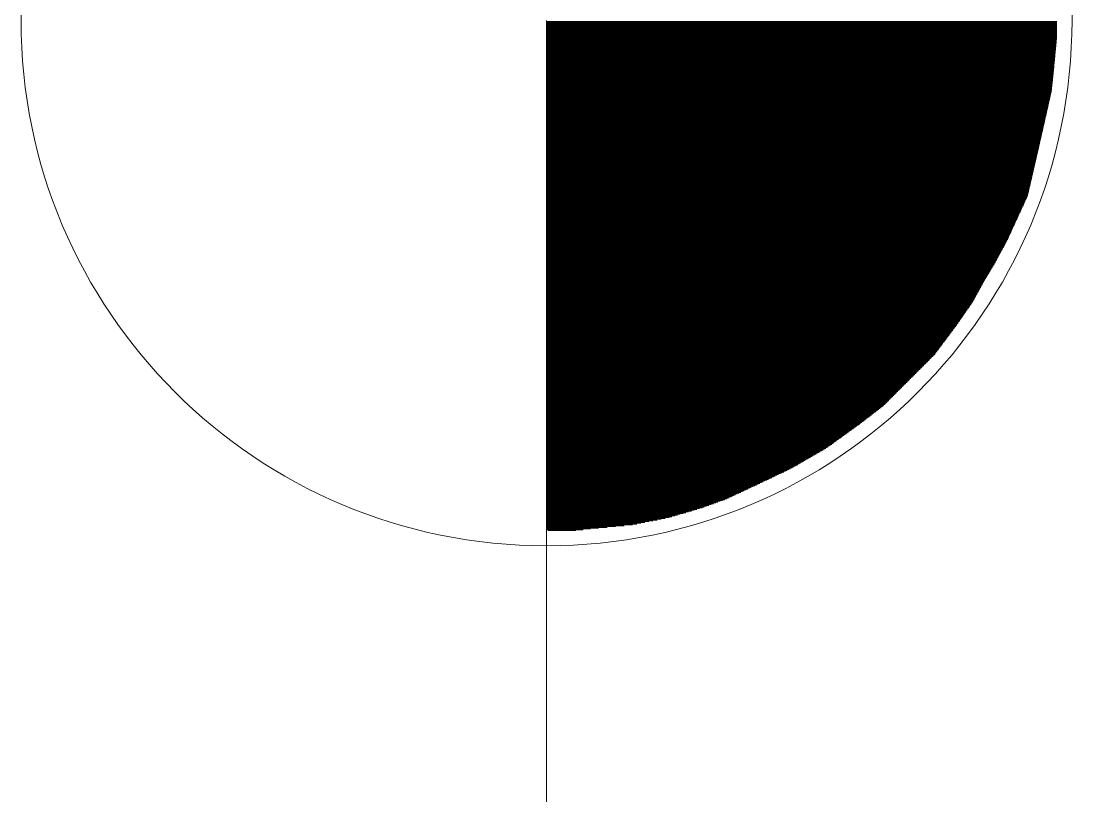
# Model space of a CAD drawing. Header units: millimetres. Extents: x 809 to 8159, y 33 to 4533.
# Drawn here: x 4022.25 to 4046.52, y 1344.06 to 1362.11 of the extents above; entities that cross this region are included whole.
import ezdxf

# ---------------------------------------------------------------- set-up
doc = ezdxf.new("R2010")
doc.units = ezdxf.units.MM
doc.layers.add('cevre kotlar', color=6, linetype='Continuous', lineweight=0)

# ---------------------------------------------------------------- blocks, each defined once
blk = doc.blocks.new('K_K')
at = {"layer": 'cevre kotlar', "color": 2, "lineweight": 0}
for p, q in [((-0.00877, 0.00119), (-0.00877, -0.73593)), ((-0.00877, 0.00043), (0.4725, 0.00043)), ((-0.00877, -0.00034), (0.4725, -0.00034)), ((-0.00877, -0.00111), (0.4725, -0.00111)), ((-0.00877, -0.00188), (0.4725, -0.00188)), ((-0.00877, -0.00264), (0.4725, -0.00264)), ((-0.00877, -0.00341), (0.4725, -0.00341)), ((-0.00877, -0.00418), (0.4725, -0.00418)), ((-0.00877, -0.00495), (0.4725, -0.00495)), ((-0.00877, -0.00571), (0.4725, -0.00571)), ((-0.00877, -0.00648), (0.4725, -0.00648)), ((-0.00877, -0.00725), (0.4725, -0.00725)), ((-0.00877, -0.00801), (0.4725, -0.00801)), ((-0.00877, -0.00878), (0.4725, -0.00878)), ((-0.00877, -0.00955), (0.4725, -0.00955)), ((-0.00877, -0.01032), (0.4725, -0.01032)), ((-0.00877, -0.01108), (0.4725, -0.01108)), ((-0.00877, -0.01185), (0.4725, -0.01185)), ((-0.00877, -0.01262), (0.4725, -0.01262)), ((-0.00877, -0.01339), (0.4725, -0.01339)), ((-0.00877, -0.01415), (0.47248, -0.01415)), ((-0.00877, -0.01492), (0.47241, -0.01492)), ((-0.00877, -0.01569), (0.47234, -0.01569)), ((-0.00877, -0.01646), (0.47226, -0.01646)), ((-0.00877, -0.01722), (0.47219, -0.01722)), ((-0.00877, -0.01799), (0.47212, -0.01799)), ((-0.00877, -0.01876), (0.47204, -0.01876)), ((-0.00877, -0.01952), (0.47197, -0.01952)), ((-0.00877, -0.02029), (0.4719, -0.02029)), ((-0.00877, -0.02106), (0.47183, -0.02106)), ((-0.00877, -0.02183), (0.47175, -0.02183)), ((-0.00877, -0.02259), (0.47168, -0.02259)), ((-0.00877, -0.02336), (0.47161, -0.02336)), ((-0.00877, -0.02413), (0.47153, -0.02413)), ((-0.00877, -0.0249), (0.47146, -0.0249)), ((-0.00877, -0.02566), (0.47139, -0.02566)), ((-0.00877, -0.02643), (0.47131, -0.02643)), ((-0.00877, -0.0272), (0.47124, -0.0272)), ((-0.00877, -0.02797), (0.47117, -0.02797)), ((-0.00877, -0.02873), (0.47109, -0.02873)), ((-0.00877, -0.0295), (0.47102, -0.0295)), ((-0.00877, -0.03027), (0.47095, -0.03027)), ((-0.00877, -0.03103), (0.47088, -0.03103)), ((-0.00877, -0.0318), (0.4708, -0.0318)), ((-0.00877, -0.03257), (0.47073, -0.03257)), ((-0.00877, -0.03334), (0.47066, -0.03334)), ((-0.00877, -0.0341), (0.47058, -0.0341)), ((-0.00877, -0.03487), (0.47051, -0.03487)), ((-0.00877, -0.03564), (0.47044, -0.03564)), ((-0.00877, -0.03641), (0.47036, -0.03641)), ((-0.00877, -0.03717), (0.47029, -0.03717)), ((-0.00877, -0.03794), (0.47022, -0.03794)), ((-0.00877, -0.03871), (0.47014, -0.03871)), ((-0.00877, -0.03948), (0.47007, -0.03948)), ((-0.00877, -0.04024), (0.47, -0.04024)), ((-0.00877, -0.04101), (0.46993, -0.04101)), ((-0.00877, -0.04178), (0.46985, -0.04178)), ((-0.00877, -0.04255), (0.46978, -0.04255)), ((-0.00877, -0.04331), (0.46971, -0.04331)), ((-0.00877, -0.04408), (0.46963, -0.04408)), ((-0.00877, -0.04485), (0.46956, -0.04485)), ((-0.00877, -0.04561), (0.46949, -0.04561)), ((-0.00877, -0.04638), (0.46941, -0.04638)), ((-0.00877, -0.04715), (0.46934, -0.04715)), ((-0.00877, -0.04792), (0.46927, -0.04792)), ((-0.00877, -0.04868), (0.46919, -0.04868)), ((-0.00877, -0.04945), (0.46912, -0.04945)), ((-0.00877, -0.05022), (0.46905, -0.05022)), ((-0.00877, -0.05099), (0.46896, -0.05099)), ((-0.00877, -0.05175), (0.46888, -0.05175)), ((-0.00877, -0.05252), (0.46879, -0.05252)), ((-0.00877, -0.05329), (0.46871, -0.05329)), ((-0.00877, -0.05406), (0.46862, -0.05406)), ((-0.00877, -0.05482), (0.46854, -0.05482)), ((-0.00877, -0.05559), (0.46845, -0.05559)), ((-0.00877, -0.05636), (0.46837, -0.05636)), ((-0.00877, -0.05712), (0.46828, -0.05712)), ((-0.00877, -0.05789), (0.4682, -0.05789)), ((-0.00877, -0.05866), (0.46811, -0.05866)), ((-0.00877, -0.05943), (0.46803, -0.05943)), ((-0.00877, -0.06019), (0.46794, -0.06019)), ((-0.00877, -0.06096), (0.46785, -0.06096)), ((-0.00877, -0.06173), (0.46777, -0.06173)), ((-0.00877, -0.0625), (0.46768, -0.0625)), ((-0.00877, -0.06326), (0.4676, -0.06326)), ((-0.00877, -0.06403), (0.46751, -0.06403)), ((-0.00877, -0.0648), (0.46743, -0.0648)), ((-0.00877, -0.06557), (0.46734, -0.06557)), ((-0.00877, -0.06633), (0.46719, -0.06633)), ((-0.00877, -0.0671), (0.46702, -0.0671)), ((-0.00877, -0.06787), (0.46684, -0.06787)), ((-0.00877, -0.06863), (0.46667, -0.06863)), ((-0.00877, -0.0694), (0.4665, -0.0694)), ((-0.00877, -0.07017), (0.46632, -0.07017)), ((-0.00877, -0.07094), (0.46615, -0.07094)), ((-0.00877, -0.0717), (0.46598, -0.0717)), ((-0.00877, -0.07247), (0.4658, -0.07247)), ((-0.00877, -0.07324), (0.46563, -0.07324)), ((-0.00877, -0.07401), (0.46546, -0.07401)), ((-0.00877, -0.07477), (0.46528, -0.07477)), ((-0.00877, -0.07554), (0.46511, -0.07554)), ((-0.00877, -0.07631), (0.46494, -0.07631)), ((-0.00877, -0.07708), (0.46476, -0.07708)), ((-0.00877, -0.07784), (0.46459, -0.07784)), ((-0.00877, -0.07861), (0.46442, -0.07861)), ((-0.00877, -0.07938), (0.46424, -0.07938)), ((-0.00877, -0.08014), (0.46407, -0.08014)), ((-0.00877, -0.08091), (0.4639, -0.08091)), ((-0.00877, -0.08168), (0.46372, -0.08168)), ((-0.00877, -0.08245), (0.46355, -0.08245)), ((-0.00877, -0.08321), (0.46338, -0.08321)), ((-0.00877, -0.08398), (0.4632, -0.08398)), ((-0.00877, -0.08475), (0.46303, -0.08475)), ((-0.00877, -0.08552), (0.46286, -0.08552)), ((-0.00877, -0.08628), (0.46269, -0.08628)), ((-0.00877, -0.08705), (0.46251, -0.08705)), ((-0.00877, -0.08782), (0.46234, -0.08782)), ((-0.00877, -0.08859), (0.46217, -0.08859)), ((-0.00877, -0.08935), (0.46199, -0.08935)), ((-0.00877, -0.09012), (0.46182, -0.09012)), ((-0.00877, -0.09089), (0.46165, -0.09089)), ((-0.00877, -0.09165), (0.46147, -0.09165)), ((-0.00877, -0.09242), (0.4613, -0.09242)), ((-0.00877, -0.09319), (0.46113, -0.09319)), ((-0.00877, -0.09396), (0.46095, -0.09396)), ((-0.00877, -0.09472), (0.46078, -0.09472)), ((-0.00877, -0.09549), (0.46061, -0.09549)), ((-0.00877, -0.09626), (0.46043, -0.09626)), ((-0.00877, -0.09703), (0.46026, -0.09703)), ((-0.00877, -0.09779), (0.46009, -0.09779)), ((-0.00877, -0.09856), (0.45991, -0.09856)), ((-0.00877, -0.09933), (0.45974, -0.09933)), ((-0.00877, -0.1001), (0.45957, -0.1001)), ((-0.00877, -0.10086), (0.45939, -0.10086)), ((-0.00877, -0.10163), (0.45922, -0.10163)), ((-0.00877, -0.1024), (0.45905, -0.1024)), ((-0.00877, -0.10316), (0.45887, -0.10316)), ((-0.00877, -0.10393), (0.4587, -0.10393)), ((-0.00877, -0.1047), (0.45853, -0.1047)), ((-0.00877, -0.10547), (0.45835, -0.10547)), ((-0.00877, -0.10623), (0.45818, -0.10623)), ((-0.00877, -0.107), (0.45801, -0.107)), ((-0.00877, -0.10777), (0.45783, -0.10777)), ((-0.00877, -0.10854), (0.45766, -0.10854)), ((-0.00877, -0.1093), (0.45749, -0.1093)), ((-0.00877, -0.11007), (0.45731, -0.11007)), ((-0.00877, -0.11084), (0.45714, -0.11084)), ((-0.00877, -0.11161), (0.45697, -0.11161)), ((-0.00877, -0.11237), (0.45679, -0.11237)), ((-0.00877, -0.11314), (0.45662, -0.11314)), ((-0.00877, -0.11391), (0.45645, -0.11391)), ((-0.00877, -0.11467), (0.45627, -0.11467)), ((-0.00877, -0.11544), (0.4561, -0.11544)), ((-0.00877, -0.11621), (0.45593, -0.11621)), ((-0.00877, -0.11698), (0.45575, -0.11698)), ((-0.00877, -0.11774), (0.45558, -0.11774)), ((-0.00877, -0.11851), (0.45541, -0.11851)), ((-0.00877, -0.11928), (0.45523, -0.11928)), ((-0.00877, -0.12005), (0.45506, -0.12005)), ((-0.00877, -0.12081), (0.45488, -0.12081)), ((-0.00877, -0.12158), (0.4547, -0.12158)), ((-0.00877, -0.12235), (0.45453, -0.12235)), ((-0.00877, -0.12312), (0.45435, -0.12312)), ((-0.00877, -0.12388), (0.45417, -0.12388)), ((-0.00877, -0.12465), (0.45399, -0.12465)), ((-0.00877, -0.12542), (0.45382, -0.12542)), ((-0.00877, -0.12618), (0.45364, -0.12618)), ((-0.00877, -0.12695), (0.45346, -0.12695)), ((-0.00877, -0.12772), (0.45329, -0.12772)), ((-0.00877, -0.12849), (0.45311, -0.12849)), ((-0.00877, -0.12925), (0.45293, -0.12925)), ((-0.00877, -0.13002), (0.45275, -0.13002)), ((-0.00877, -0.13079), (0.45258, -0.13079)), ((-0.00877, -0.13156), (0.4524, -0.13156)), ((-0.00877, -0.13232), (0.45222, -0.13232)), ((-0.00877, -0.13309), (0.45205, -0.13309)), ((-0.00877, -0.13386), (0.45187, -0.13386)), ((-0.00877, -0.13463), (0.45169, -0.13463)), ((-0.00877, -0.13539), (0.45152, -0.13539)), ((-0.00877, -0.13616), (0.45134, -0.13616)), ((-0.00877, -0.13693), (0.45116, -0.13693)), ((-0.00877, -0.13769), (0.45098, -0.13769)), ((-0.00877, -0.13846), (0.45081, -0.13846)), ((-0.00877, -0.13923), (0.45063, -0.13923)), ((-0.00877, -0.14), (0.45045, -0.14)), ((-0.00877, -0.14076), (0.45028, -0.14076)), ((-0.00877, -0.14153), (0.4501, -0.14153)), ((-0.00877, -0.1423), (0.44992, -0.1423)), ((-0.00877, -0.14307), (0.44974, -0.14307)), ((-0.00877, -0.14383), (0.44957, -0.14383)), ((-0.00877, -0.1446), (0.44939, -0.1446)), ((-0.00877, -0.14537), (0.44921, -0.14537)), ((-0.00877, -0.14614), (0.44904, -0.14614)), ((-0.00877, -0.1469), (0.44886, -0.1469)), ((-0.00877, -0.14767), (0.44868, -0.14767)), ((-0.00877, -0.14844), (0.44851, -0.14844)), ((-0.00877, -0.14921), (0.44833, -0.14921)), ((-0.00877, -0.14997), (0.44815, -0.14997)), ((-0.00877, -0.15074), (0.44797, -0.15074)), ((-0.00877, -0.15151), (0.4478, -0.15151)), ((-0.00877, -0.15227), (0.44762, -0.15227)), ((-0.00877, -0.15304), (0.44744, -0.15304)), ((-0.00877, -0.15381), (0.44727, -0.15381)), ((-0.00877, -0.15458), (0.44709, -0.15458)), ((-0.00877, -0.15534), (0.44691, -0.15534)), ((-0.00877, -0.15611), (0.44673, -0.15611)), ((-0.00877, -0.15688), (0.44656, -0.15688)), ((-0.00877, -0.15765), (0.44638, -0.15765)), ((-0.00877, -0.15841), (0.4462, -0.15841)), ((-0.00877, -0.15918), (0.44603, -0.15918)), ((-0.00877, -0.15995), (0.44585, -0.15995)), ((-0.00877, -0.16072), (0.44567, -0.16072)), ((-0.00877, -0.16148), (0.44549, -0.16148)), ((-0.00877, -0.16225), (0.44532, -0.16225)), ((-0.00877, -0.16302), (0.44514, -0.16302)), ((-0.00877, -0.16378), (0.44496, -0.16378)), ((-0.00877, -0.16455), (0.44468, -0.16455)), ((-0.00877, -0.16532), (0.44432, -0.16532)), ((-0.00877, -0.16609), (0.44397, -0.16609)), ((-0.00877, -0.16685), (0.44362, -0.16685)), ((-0.00877, -0.16762), (0.44327, -0.16762)), ((-0.00877, -0.16839), (0.44292, -0.16839)), ((-0.00877, -0.16916), (0.44257, -0.16916)), ((-0.00877, -0.16992), (0.44221, -0.16992)), ((-0.00877, -0.17069), (0.44186, -0.17069)), ((-0.00877, -0.17146), (0.44151, -0.17146)), ((-0.00877, -0.17223), (0.44116, -0.17223)), ((-0.00877, -0.17299), (0.44081, -0.17299)), ((-0.00877, -0.17376), (0.44046, -0.17376)), ((-0.00877, -0.17453), (0.4401, -0.17453)), ((-0.00877, -0.17529), (0.43975, -0.17529)), ((-0.00877, -0.17606), (0.4394, -0.17606)), ((-0.00877, -0.17683), (0.43905, -0.17683)), ((-0.00877, -0.1776), (0.4387, -0.1776)), ((-0.00877, -0.17836), (0.43834, -0.17836)), ((-0.00877, -0.17913), (0.43799, -0.17913)), ((-0.00877, -0.1799), (0.43764, -0.1799)), ((-0.00877, -0.18067), (0.43729, -0.18067)), ((-0.00877, -0.18143), (0.43694, -0.18143)), ((-0.00877, -0.1822), (0.43659, -0.1822)), ((-0.00877, -0.18297), (0.43623, -0.18297)), ((-0.00877, -0.18374), (0.43588, -0.18374)), ((-0.00877, -0.1845), (0.43553, -0.1845)), ((-0.00877, -0.18527), (0.43518, -0.18527)), ((-0.00877, -0.18604), (0.43483, -0.18604)), ((-0.00877, -0.1868), (0.43448, -0.1868)), ((-0.00877, -0.18757), (0.43412, -0.18757)), ((-0.00877, -0.18834), (0.43377, -0.18834)), ((-0.00877, -0.18911), (0.43342, -0.18911)), ((-0.00877, -0.18987), (0.43307, -0.18987)), ((-0.00877, -0.19064), (0.43272, -0.19064)), ((-0.00877, -0.19141), (0.43237, -0.19141)), ((-0.00877, -0.19218), (0.43201, -0.19218)), ((-0.00877, -0.19294), (0.43166, -0.19294)), ((-0.00877, -0.19371), (0.43131, -0.19371)), ((-0.00877, -0.19448), (0.43096, -0.19448)), ((-0.00877, -0.19525), (0.43061, -0.19525)), ((-0.00877, -0.19601), (0.43026, -0.19601)), ((-0.00877, -0.19678), (0.4299, -0.19678)), ((-0.00877, -0.19755), (0.42955, -0.19755)), ((-0.00877, -0.19831), (0.4292, -0.19831)), ((-0.00877, -0.19908), (0.42885, -0.19908)), ((-0.00877, -0.19985), (0.4285, -0.19985)), ((-0.00877, -0.20062), (0.42815, -0.20062)), ((-0.00877, -0.20138), (0.42779, -0.20138)), ((-0.00877, -0.20215), (0.42744, -0.20215)), ((-0.00877, -0.20292), (0.42709, -0.20292)), ((-0.00877, -0.20369), (0.42674, -0.20369)), ((-0.00877, -0.20445), (0.42639, -0.20445)), ((-0.00877, -0.20522), (0.42604, -0.20522)), ((-0.00877, -0.20599), (0.42564, -0.20599)), ((-0.00877, -0.20676), (0.42523, -0.20676)), ((-0.00877, -0.20752), (0.42482, -0.20752)), ((-0.00877, -0.20829), (0.4244, -0.20829)), ((-0.00877, -0.20906), (0.42399, -0.20906)), ((-0.00877, -0.20982), (0.42358, -0.20982)), ((-0.00877, -0.21059), (0.42316, -0.21059)), ((-0.00877, -0.21136), (0.42275, -0.21136)), ((-0.00877, -0.21213), (0.42234, -0.21213)), ((-0.00877, -0.21289), (0.42192, -0.21289)), ((-0.00877, -0.21366), (0.42151, -0.21366)), ((-0.00877, -0.21443), (0.4211, -0.21443)), ((-0.00877, -0.2152), (0.42068, -0.2152)), ((-0.00877, -0.21596), (0.42027, -0.21596)), ((-0.00877, -0.21673), (0.41986, -0.21673)), ((-0.00877, -0.2175), (0.41944, -0.2175)), ((-0.00877, -0.21827), (0.41903, -0.21827)), ((-0.00877, -0.21903), (0.41862, -0.21903)), ((-0.00877, -0.2198), (0.4182, -0.2198)), ((-0.00877, -0.22057), (0.41779, -0.22057)), ((-0.00877, -0.22133), (0.41738, -0.22133)), ((-0.00877, -0.2221), (0.41696, -0.2221)), ((-0.00877, -0.22287), (0.41655, -0.22287)), ((-0.00877, -0.22364), (0.41614, -0.22364)), ((-0.00877, -0.2244), (0.41573, -0.2244)), ((-0.00877, -0.22517), (0.41531, -0.22517)), ((-0.00877, -0.22594), (0.4149, -0.22594)), ((-0.00877, -0.22671), (0.41449, -0.22671)), ((-0.00877, -0.22747), (0.41407, -0.22747)), ((-0.00877, -0.22824), (0.41364, -0.22824)), ((-0.00877, -0.22901), (0.41318, -0.22901)), ((-0.00877, -0.22978), (0.41272, -0.22978)), ((-0.00877, -0.23054), (0.41226, -0.23054)), ((-0.00877, -0.23131), (0.4118, -0.23131)), ((-0.00877, -0.23208), (0.41134, -0.23208)), ((-0.00877, -0.23284), (0.41088, -0.23284)), ((-0.00877, -0.23361), (0.41041, -0.23361)), ((-0.00877, -0.23438), (0.40995, -0.23438)), ((-0.00877, -0.23515), (0.40949, -0.23515)), ((-0.00877, -0.23591), (0.40903, -0.23591)), ((-0.00877, -0.23668), (0.40857, -0.23668)), ((-0.00877, -0.23745), (0.40811, -0.23745)), ((-0.00877, -0.23822), (0.40765, -0.23822)), ((-0.00877, -0.23898), (0.40719, -0.23898)), ((-0.00877, -0.23975), (0.40673, -0.23975)), ((-0.00877, -0.24052), (0.40627, -0.24052)), ((-0.00877, -0.24129), (0.40581, -0.24129)), ((-0.00877, -0.24205), (0.40535, -0.24205)), ((-0.00877, -0.24282), (0.40489, -0.24282)), ((-0.00877, -0.24359), (0.40443, -0.24359)), ((-0.00877, -0.24435), (0.40397, -0.24435)), ((-0.00877, -0.24512), (0.40351, -0.24512)), ((-0.00877, -0.24589), (0.40309, -0.24589)), ((-0.00877, -0.24666), (0.40267, -0.24666)), ((-0.00877, -0.24742), (0.40225, -0.24742)), ((-0.00877, -0.24819), (0.40183, -0.24819)), ((-0.00877, -0.24896), (0.40142, -0.24896)), ((-0.00877, -0.24973), (0.401, -0.24973)), ((-0.00877, -0.25049), (0.40058, -0.25049)), ((-0.00877, -0.25126), (0.40016, -0.25126)), ((-0.00877, -0.25203), (0.39974, -0.25203)), ((-0.00877, -0.2528), (0.39932, -0.2528)), ((-0.00877, -0.25356), (0.3989, -0.25356)), ((-0.00877, -0.25433), (0.39849, -0.25433)), ((-0.00877, -0.2551), (0.39807, -0.2551)), ((-0.00877, -0.25587), (0.39765, -0.25587)), ((-0.00877, -0.25663), (0.39723, -0.25663)), ((-0.00877, -0.2574), (0.39681, -0.2574)), ((-0.00877, -0.25817), (0.39639, -0.25817)), ((-0.00877, -0.25893), (0.39597, -0.25893)), ((-0.00877, -0.2597), (0.39556, -0.2597)), ((-0.00877, -0.26047), (0.39514, -0.26047)), ((-0.00877, -0.26124), (0.39472, -0.26124)), ((-0.00877, -0.262), (0.3943, -0.262)), ((-0.00877, -0.26277), (0.39388, -0.26277)), ((-0.00877, -0.26354), (0.39346, -0.26354)), ((-0.00877, -0.26431), (0.39302, -0.26431)), ((-0.00877, -0.26507), (0.39248, -0.26507)), ((-0.00877, -0.26584), (0.39195, -0.26584)), ((-0.00877, -0.26661), (0.39142, -0.26661)), ((-0.00877, -0.26738), (0.39089, -0.26738)), ((-0.00877, -0.26814), (0.39036, -0.26814)), ((-0.00877, -0.26891), (0.38983, -0.26891)), ((-0.00877, -0.26968), (0.3893, -0.26968)), ((-0.00877, -0.27044), (0.38877, -0.27044)), ((-0.00877, -0.27121), (0.38823, -0.27121)), ((-0.00877, -0.27198), (0.3877, -0.27198)), ((-0.00877, -0.27275), (0.38717, -0.27275)), ((-0.00877, -0.27351), (0.38664, -0.27351)), ((-0.00877, -0.27428), (0.38611, -0.27428)), ((-0.00877, -0.27505), (0.38558, -0.27505)), ((-0.00877, -0.27582), (0.38505, -0.27582)), ((-0.00877, -0.27658), (0.38452, -0.27658)), ((-0.00877, -0.27735), (0.38399, -0.27735)), ((-0.00877, -0.27812), (0.38345, -0.27812)), ((-0.00877, -0.27889), (0.38292, -0.27889)), ((-0.00877, -0.27965), (0.38239, -0.27965)), ((-0.00877, -0.28042), (0.38186, -0.28042)), ((-0.00877, -0.28119), (0.38133, -0.28119)), ((-0.00877, -0.28195), (0.3808, -0.28195)), ((-0.00877, -0.28272), (0.38027, -0.28272)), ((-0.00877, -0.28349), (0.37974, -0.28349)), ((-0.00877, -0.28426), (0.3792, -0.28426)), ((-0.00877, -0.28502), (0.37867, -0.28502)), ((-0.00877, -0.28579), (0.37814, -0.28579)), ((-0.00877, -0.28656), (0.37761, -0.28656)), ((-0.00877, -0.28733), (0.37703, -0.28733)), ((-0.00877, -0.28809), (0.37646, -0.28809)), ((-0.00877, -0.28886), (0.37588, -0.28886)), ((-0.00877, -0.28963), (0.37531, -0.28963)), ((-0.00877, -0.2904), (0.37473, -0.2904)), ((-0.00877, -0.29116), (0.37416, -0.29116)), ((-0.00877, -0.29193), (0.37358, -0.29193)), ((-0.00877, -0.2927), (0.37301, -0.2927)), ((-0.00877, -0.29346), (0.37243, -0.29346)), ((-0.00877, -0.29423), (0.37185, -0.29423)), ((-0.00877, -0.295), (0.37128, -0.295)), ((-0.00877, -0.29577), (0.3707, -0.29577)), ((-0.00877, -0.29653), (0.37013, -0.29653)), ((-0.00877, -0.2973), (0.36955, -0.2973)), ((-0.00877, -0.29807), (0.36898, -0.29807)), ((-0.00877, -0.29884), (0.3684, -0.29884)), ((-0.00877, -0.2996), (0.36783, -0.2996)), ((-0.00877, -0.30037), (0.36725, -0.30037)), ((-0.00877, -0.30114), (0.36667, -0.30114)), ((-0.00877, -0.30191), (0.3661, -0.30191)), ((-0.00877, -0.30267), (0.36552, -0.30267)), ((-0.00877, -0.30344), (0.36495, -0.30344)), ((-0.00877, -0.30421), (0.36437, -0.30421)), ((-0.00877, -0.30497), (0.3638, -0.30497)), ((-0.00877, -0.30574), (0.36322, -0.30574)), ((-0.00877, -0.30651), (0.36265, -0.30651)), ((-0.00877, -0.30728), (0.36207, -0.30728)), ((-0.00877, -0.30804), (0.3615, -0.30804)), ((-0.00877, -0.30881), (0.36092, -0.30881)), ((-0.00877, -0.30958), (0.36034, -0.30958)), ((-0.00877, -0.31035), (0.35977, -0.31035)), ((-0.00877, -0.31111), (0.35919, -0.31111)), ((-0.00877, -0.31188), (0.35862, -0.31188)), ((-0.00877, -0.31265), (0.35804, -0.31265)), ((-0.00877, -0.31342), (0.35747, -0.31342)), ((-0.00877, -0.31418), (0.35688, -0.31418)), ((-0.00877, -0.31495), (0.35611, -0.31495)), ((-0.00877, -0.31572), (0.35535, -0.31572)), ((-0.00877, -0.31648), (0.35458, -0.31648)), ((-0.00877, -0.31725), (0.35381, -0.31725)), ((-0.00877, -0.31802), (0.35304, -0.31802)), ((-0.00877, -0.31879), (0.35228, -0.31879)), ((-0.00877, -0.31955), (0.35151, -0.31955)), ((-0.00877, -0.32032), (0.35074, -0.32032)), ((-0.00877, -0.32109), (0.34997, -0.32109)), ((-0.00877, -0.32186), (0.34921, -0.32186)), ((-0.00877, -0.32262), (0.34844, -0.32262)), ((-0.00877, -0.32339), (0.34767, -0.32339)), ((-0.00877, -0.32416), (0.3469, -0.32416)), ((-0.00877, -0.32493), (0.34614, -0.32493)), ((-0.00877, -0.32569), (0.34537, -0.32569)), ((-0.00877, -0.32646), (0.3446, -0.32646)), ((-0.00877, -0.32723), (0.34384, -0.32723)), ((-0.00877, -0.32799), (0.34307, -0.32799)), ((-0.00877, -0.32876), (0.3423, -0.32876)), ((-0.00877, -0.32953), (0.34153, -0.32953)), ((-0.00877, -0.3303), (0.34077, -0.3303)), ((-0.00877, -0.33106), (0.34, -0.33106)), ((-0.00877, -0.33183), (0.33923, -0.33183)), ((-0.00877, -0.3326), (0.33846, -0.3326)), ((-0.00877, -0.33337), (0.3377, -0.33337)), ((-0.00877, -0.33413), (0.33693, -0.33413)), ((-0.00877, -0.3349), (0.33616, -0.3349)), ((-0.00877, -0.33567), (0.33539, -0.33567)), ((-0.00877, -0.33644), (0.33463, -0.33644)), ((-0.00877, -0.3372), (0.33386, -0.3372)), ((-0.00877, -0.33797), (0.33309, -0.33797)), ((-0.00877, -0.33874), (0.33233, -0.33874)), ((-0.00877, -0.3395), (0.33156, -0.3395)), ((-0.00877, -0.34027), (0.33079, -0.34027)), ((-0.00877, -0.34104), (0.33002, -0.34104)), ((-0.00877, -0.34181), (0.32926, -0.34181)), ((-0.00877, -0.34257), (0.32849, -0.34257)), ((-0.00877, -0.34334), (0.32772, -0.34334)), ((-0.00877, -0.34411), (0.32695, -0.34411)), ((-0.00877, -0.34488), (0.32619, -0.34488)), ((-0.00877, -0.34564), (0.32542, -0.34564)), ((-0.00877, -0.34641), (0.32465, -0.34641)), ((-0.00877, -0.34718), (0.32388, -0.34718)), ((-0.00877, -0.34795), (0.32312, -0.34795)), ((-0.00877, -0.34871), (0.32235, -0.34871)), ((-0.00877, -0.34948), (0.32158, -0.34948)), ((-0.00877, -0.35025), (0.32081, -0.35025)), ((-0.00877, -0.35102), (0.32005, -0.35102)), ((-0.00877, -0.35178), (0.31928, -0.35178)), ((-0.00877, -0.35255), (0.31851, -0.35255)), ((-0.00877, -0.35332), (0.31775, -0.35332)), ((-0.00877, -0.35408), (0.31698, -0.35408)), ((-0.00877, -0.35485), (0.31621, -0.35485)), ((-0.00877, -0.35562), (0.31544, -0.35562)), ((-0.00877, -0.35639), (0.31468, -0.35639)), ((-0.00877, -0.35715), (0.31391, -0.35715)), ((-0.00877, -0.35792), (0.31314, -0.35792)), ((-0.00877, -0.35869), (0.31237, -0.35869)), ((-0.00877, -0.35946), (0.31161, -0.35946)), ((-0.00877, -0.36022), (0.31084, -0.36022)), ((-0.00877, -0.36099), (0.31007, -0.36099)), ((-0.00877, -0.36176), (0.3093, -0.36176)), ((-0.00877, -0.36253), (0.30851, -0.36253)), ((-0.00877, -0.36329), (0.30751, -0.36329)), ((-0.00877, -0.36406), (0.30652, -0.36406)), ((-0.00877, -0.36483), (0.30552, -0.36483)), ((-0.00877, -0.36559), (0.30452, -0.36559)), ((-0.00877, -0.36636), (0.30352, -0.36636)), ((-0.00877, -0.36713), (0.30253, -0.36713)), ((-0.00877, -0.3679), (0.30153, -0.3679)), ((-0.00877, -0.36866), (0.30053, -0.36866)), ((-0.00877, -0.36943), (0.29953, -0.36943)), ((-0.00877, -0.3702), (0.29854, -0.3702)), ((-0.00877, -0.37097), (0.29754, -0.37097)), ((-0.00877, -0.37173), (0.29654, -0.37173)), ((-0.00877, -0.3725), (0.29554, -0.3725)), ((-0.00877, -0.37327), (0.29455, -0.37327)), ((-0.00877, -0.37404), (0.29355, -0.37404)), ((-0.00877, -0.3748), (0.29255, -0.3748)), ((-0.00877, -0.37557), (0.29155, -0.37557)), ((-0.00877, -0.37634), (0.29056, -0.37634)), ((-0.00877, -0.3771), (0.28956, -0.3771)), ((-0.00877, -0.37787), (0.28856, -0.37787)), ((-0.00877, -0.37864), (0.28756, -0.37864)), ((-0.00877, -0.37941), (0.28657, -0.37941)), ((-0.00877, -0.38017), (0.28553, -0.38017)), ((-0.00877, -0.38094), (0.28446, -0.38094)), ((-0.00877, -0.38171), (0.2834, -0.38171)), ((-0.00877, -0.38248), (0.28234, -0.38248)), ((-0.00877, -0.38324), (0.28128, -0.38324)), ((-0.00877, -0.38401), (0.28021, -0.38401)), ((-0.00877, -0.38478), (0.27915, -0.38478)), ((-0.00877, -0.38555), (0.27809, -0.38555)), ((-0.00877, -0.38631), (0.27703, -0.38631)), ((-0.00877, -0.38708), (0.27596, -0.38708)), ((-0.00877, -0.38785), (0.2749, -0.38785)), ((-0.00877, -0.38861), (0.27384, -0.38861)), ((-0.00877, -0.38938), (0.27278, -0.38938)), ((-0.00877, -0.39015), (0.27171, -0.39015)), ((-0.00877, -0.39092), (0.27065, -0.39092)), ((-0.00877, -0.39168), (0.26959, -0.39168)), ((-0.00877, -0.39245), (0.26853, -0.39245)), ((-0.00877, -0.39322), (0.26746, -0.39322)), ((-0.00877, -0.39399), (0.2664, -0.39399)), ((-0.00877, -0.39475), (0.26534, -0.39475)), ((-0.00877, -0.39552), (0.26428, -0.39552)), ((-0.00877, -0.39629), (0.26322, -0.39629)), ((-0.00877, -0.39706), (0.26215, -0.39706)), ((-0.00877, -0.39782), (0.26109, -0.39782)), ((-0.00877, -0.39859), (0.26003, -0.39859)), ((-0.00877, -0.39936), (0.25897, -0.39936)), ((-0.00877, -0.40012), (0.2579, -0.40012)), ((-0.00877, -0.40089), (0.25684, -0.40089)), ((-0.00877, -0.40166), (0.25578, -0.40166)), ((-0.00877, -0.40243), (0.25461, -0.40243)), ((-0.00877, -0.40319), (0.25328, -0.40319)), ((-0.00877, -0.40396), (0.25196, -0.40396)), ((-0.00877, -0.40473), (0.25063, -0.40473)), ((-0.00877, -0.4055), (0.24931, -0.4055)), ((-0.00877, -0.40626), (0.24798, -0.40626)), ((-0.00877, -0.40703), (0.24666, -0.40703)), ((-0.00877, -0.4078), (0.24533, -0.4078)), ((-0.00877, -0.40857), (0.244, -0.40857)), ((-0.00877, -0.40933), (0.24268, -0.40933)), ((-0.00877, -0.4101), (0.24135, -0.4101)), ((-0.00877, -0.41087), (0.24003, -0.41087)), ((-0.00877, -0.41163), (0.2387, -0.41163)), ((-0.00877, -0.4124), (0.23738, -0.4124)), ((-0.00877, -0.41317), (0.23605, -0.41317)), ((-0.00877, -0.41394), (0.23473, -0.41394)), ((-0.00877, -0.4147), (0.2334, -0.4147)), ((-0.00877, -0.41547), (0.23208, -0.41547)), ((-0.00877, -0.41624), (0.23075, -0.41624)), ((-0.00877, -0.41701), (0.22943, -0.41701)), ((-0.00877, -0.41777), (0.2281, -0.41777)), ((-0.00877, -0.41854), (0.22677, -0.41854)), ((-0.00877, -0.41931), (0.22545, -0.41931)), ((-0.00877, -0.42008), (0.22412, -0.42008)), ((-0.00877, -0.42084), (0.2228, -0.42084)), ((-0.00877, -0.42161), (0.22128, -0.42161)), ((-0.00877, -0.42238), (0.21967, -0.42238)), ((-0.00877, -0.42314), (0.21806, -0.42314)), ((-0.00877, -0.42391), (0.21644, -0.42391)), ((-0.00877, -0.42468), (0.21483, -0.42468)), ((-0.00877, -0.42545), (0.21322, -0.42545)), ((-0.00877, -0.42621), (0.21161, -0.42621)), ((-0.00877, -0.42698), (0.21, -0.42698)), ((-0.00877, -0.42775), (0.20839, -0.42775)), ((-0.00877, -0.42852), (0.20678, -0.42852)), ((-0.00877, -0.42928), (0.20516, -0.42928)), ((-0.00877, -0.43005), (0.20355, -0.43005)), ((-0.00877, -0.43082), (0.20194, -0.43082)), ((-0.00877, -0.43159), (0.20033, -0.43159)), ((-0.00877, -0.43235), (0.19872, -0.43235)), ((-0.00877, -0.43312), (0.19711, -0.43312)), ((-0.00877, -0.43389), (0.1955, -0.43389)), ((-0.00877, -0.43465), (0.19388, -0.43465)), ((-0.00877, -0.43542), (0.19227, -0.43542)), ((-0.00877, -0.43619), (0.19066, -0.43619)), ((-0.00877, -0.43696), (0.18905, -0.43696)), ((-0.00877, -0.43772), (0.18744, -0.43772)), ((-0.00877, -0.43849), (0.18582, -0.43849)), ((-0.00877, -0.43926), (0.18418, -0.43926)), ((-0.00877, -0.44003), (0.18253, -0.44003)), ((-0.00877, -0.44079), (0.18089, -0.44079)), ((-0.00877, -0.44156), (0.17924, -0.44156)), ((-0.00877, -0.44233), (0.1776, -0.44233)), ((-0.00877, -0.4431), (0.17595, -0.4431)), ((-0.00877, -0.44386), (0.17431, -0.44386)), ((-0.00877, -0.44463), (0.17267, -0.44463)), ((-0.00877, -0.4454), (0.17102, -0.4454)), ((-0.00877, -0.44616), (0.16938, -0.44616)), ((-0.00877, -0.44693), (0.16773, -0.44693)), ((-0.00877, -0.4477), (0.16609, -0.4477)), ((-0.00877, -0.44847), (0.16444, -0.44847)), ((-0.00877, -0.44923), (0.1628, -0.44923)), ((-0.00877, -0.45), (0.16116, -0.45)), ((-0.00877, -0.45077), (0.15928, -0.45077)), ((-0.00877, -0.45154), (0.15713, -0.45154)), ((-0.00877, -0.4523), (0.15498, -0.4523)), ((-0.00877, -0.45307), (0.15283, -0.45307)), ((-0.00877, -0.45384), (0.15068, -0.45384)), ((-0.00877, -0.45461), (0.14853, -0.45461)), ((-0.00877, -0.45537), (0.14639, -0.45537)), ((-0.00877, -0.45614), (0.14424, -0.45614)), ((-0.00877, -0.45691), (0.14209, -0.45691)), ((-0.00877, -0.45768), (0.13994, -0.45768)), ((-0.00877, -0.45844), (0.13779, -0.45844)), ((-0.00877, -0.45921), (0.13554, -0.45921)), ((-0.00877, -0.45998), (0.13293, -0.45998)), ((-0.00877, -0.46074), (0.13032, -0.46074)), ((-0.00877, -0.46151), (0.12771, -0.46151)), ((-0.00877, -0.46228), (0.1251, -0.46228)), ((-0.00877, -0.46305), (0.1225, -0.46305)), ((-0.00877, -0.46381), (0.11989, -0.46381)), ((-0.00877, -0.46458), (0.11728, -0.46458)), ((-0.00877, -0.46535), (0.11467, -0.46535)), ((-0.00877, -0.46612), (0.11206, -0.46612)), ((-0.00877, -0.46688), (0.10945, -0.46688)), ((-0.00877, -0.46765), (0.10684, -0.46765)), ((-0.00877, -0.46842), (0.10302, -0.46842)), ((-0.00877, -0.46919), (0.09919, -0.46919)), ((-0.00877, -0.46995), (0.09535, -0.46995)), ((-0.00877, -0.47072), (0.09151, -0.47072)), ((-0.00877, -0.47149), (0.08768, -0.47149)), ((-0.00877, -0.47225), (0.08384, -0.47225)), ((-0.00877, -0.47302), (0.08, -0.47302)), ((-0.00877, -0.47379), (0.07617, -0.47379)), ((-0.00877, -0.47456), (0.07233, -0.47456)), ((-0.00877, -0.47532), (0.06431, -0.47532)), ((-0.00877, -0.47609), (0.05625, -0.47609)), ((-0.00877, -0.47686), (0.04819, -0.47686)), ((-0.00877, -0.47763), (0.04014, -0.47763)), ((-0.00877, -0.47839), (0.03265, -0.47839)), ((-0.00877, -0.47916), (0.02574, -0.47916)), ((-0.00725, -0.47993), (0.01884, -0.47993))]:
    blk.add_line(p, q, dxfattribs=at)
blk.add_circle((-0.00877, 0.00119), 0.49545, dxfattribs=at)

msp = doc.modelspace()

# ---------------------------------------------------------------- block references
at = {"layer": 'cevre kotlar', "xscale": 24.49999999999999, "yscale": 24.49999999999999, "zscale": 24.49999999999999, "rotation": 0.009778997462988104}
msp.add_blockref('K_K', (4034.599, 1362.091), dxfattribs=at)

doc.saveas('drawing.dxf')
